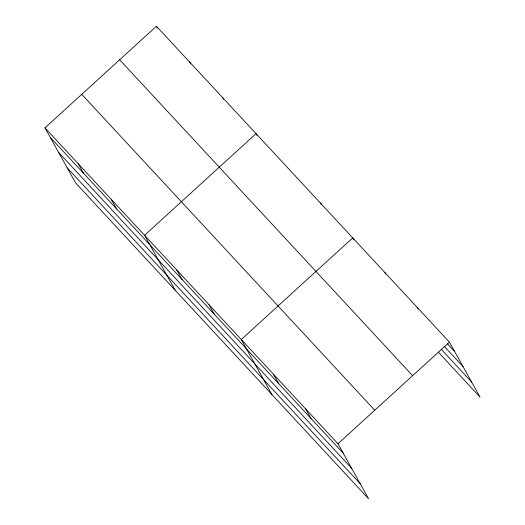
<?xml version="1.0" encoding="UTF-8"?>
<svg xmlns="http://www.w3.org/2000/svg" width="525" height="525" viewBox="0 0 525 525"><rect width="100%" height="100%" fill="white"/><g stroke="black" fill="none" stroke-linecap="round" stroke-linejoin="round"><path stroke-width="0.79" d="M44.966 127.877L337.962 443.756L368.57 498.75L75.574 182.871L44.966 127.877L156.43 26.25L449.426 342.129L480.034 397.123L438.362 352.19M337.962 443.756L449.426 342.129M447.477 343.809L454.696 351.599M444.17 346.251L463.063 366.621M441.112 349.151L471.673 382.102M119.647 59.784L412.643 375.67M81.749 94.343L374.745 410.222M50.236 137.347L343.232 453.226M58.597 152.368L351.592 468.248M67.207 167.849L360.209 483.728M417.198 307.381L417.952 308.733M384.969 272.639L385.724 273.991M353.87 239.918L352.741 237.891L241.27 339.517L271.878 394.511M320.512 203.142L321.261 204.494M257.178 135.68L256.049 133.652L144.585 235.279L175.192 290.266M222.843 97.847L223.598 99.199M189.637 62.048L190.765 64.076M156.43 26.25L157.559 28.278M305.734 409.014L311.003 418.477M273.499 374.266L278.768 383.736M209.042 304.769L214.312 314.239M176.813 270.027L182.083 279.49M111.379 199.48L116.648 208.943M78.172 163.682L83.442 173.145"/></g></svg>
